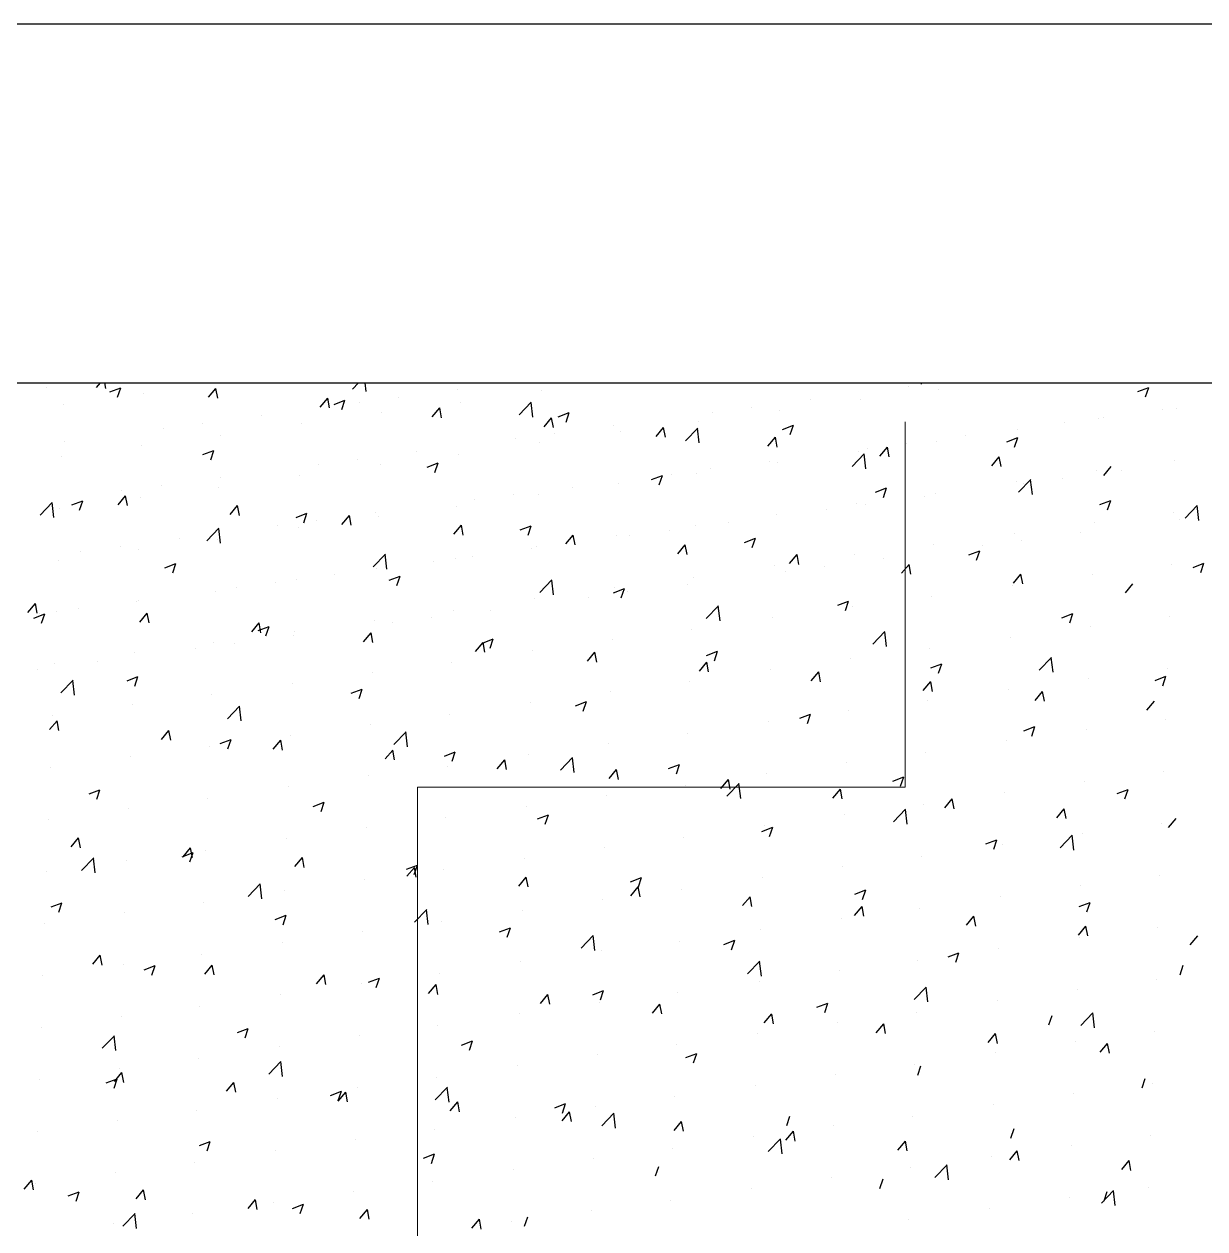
# Model space of a CAD drawing. Header units: millimetres. Extents: x 331487 to 517269, y 198509 to 399936.
# Drawn here: x 418071 to 418828, y 397506 to 398279 of the extents above; entities that cross this region are included whole.
import ezdxf

# ---------------------------------------------------------------- set-up
doc = ezdxf.new("R2010")
doc.units = ezdxf.units.MM
doc.header["$MEASUREMENT"] = 0
doc.layers.add('9th_Column', color=2, linetype='Continuous', lineweight=25)
doc.layers.add('9th_Hatch-4', color=252, linetype='Continuous', lineweight=5)
doc.layers.add('COLUMN', color=6, linetype='Continuous')

msp = doc.modelspace()

# ---------------------------------------------------------------- linework, layer by layer
at = {"layer": '9th_Column'}
for p, q in [((419950.13, 398279.03), (414920.13, 398279.03)), ((415150.13, 398049.03), (419720.13, 398049.03))]:
    msp.add_line(p, q, dxfattribs=at)
at = {"layer": '9th_Hatch-4', "linetype": 'Continuous'}
for p, q in [((418636.16, 397789.61), (418636.16, 398024.03)), ((418323.66, 397789.61), (418636.16, 397789.61)), ((418323.66, 397477.11), (418323.66, 397789.61))]:
    msp.add_line(p, q, dxfattribs=at)
at = {"layer": 'COLUMN', "color": 2, "linetype": 'Continuous'}
for p, q in [((418117.84, 398045.98), (418120.39, 398049.03)), ((418123.81, 398045.45), (418123.15, 398049.03)), ((418198.75, 398048.65), (418198.75, 398048.65)), ((418281.95, 398044.99), (418285.83, 398049.03)), ((418290.76, 398043.53), (418290.12, 398049.03)), ((418646.52, 398048.06), (418646.85, 398049.03)), ((418085.79, 398045.72), (418085.79, 398045.72)), ((418126.39, 398043.19), (418133.39, 398045.88)), ((418131.36, 398039.84), (418133.39, 398045.88)), ((418148.24, 398042.25), (418148.24, 398042.25)), ((418189.56, 398039.71), (418194.38, 398045.45)), ((418195.54, 398039.18), (418194.38, 398045.45)), ((418349.48, 398044.46), (418349.48, 398044.46)), ((418403.26, 398043.8), (418403.26, 398043.8)), ((418638.45, 398046.53), (418638.45, 398046.53)), ((418657.7, 398044.9), (418657.7, 398044.9)), ((418785.27, 398043.41), (418792.27, 398046.1)), ((418790.23, 398040.06), (418792.26, 398046.1)), ((418096.89, 398035.21), (418096.89, 398035.21)), ((418261.29, 398033.43), (418266.11, 398039.18)), ((418267.26, 398032.9), (418266.11, 398039.17)), ((418270.1, 398035.19), (418277.11, 398037.87)), ((418275.07, 398031.83), (418277.1, 398037.87)), ((418286.57, 398036.18), (418286.57, 398036.18)), ((418311.6, 398039.47), (418311.6, 398039.47)), ((418333.01, 398027.16), (418337.84, 398032.9)), ((418338.99, 398026.63), (418337.83, 398032.9)), ((418351.33, 398036.3), (418351.33, 398036.3)), ((418388.68, 398028.44), (418396.47, 398036.56)), ((418397.48, 398026.97), (418396.38, 398036.47)), ((418537.42, 398033.23), (418537.42, 398033.23)), ((418575.29, 398038.21), (418575.29, 398038.21)), ((418607.19, 398038.49), (418607.19, 398038.49)), ((418223.41, 398027.86), (418223.41, 398027.86)), ((418300.82, 398029.9), (418300.82, 398029.9)), ((418404.74, 398020.88), (418409.56, 398026.63)), ((418410.71, 398020.35), (418409.56, 398026.62)), ((418413.82, 398027.18), (418420.82, 398029.86)), ((418418.79, 398023.82), (418420.81, 398029.86)), ((418512.39, 398029.93), (418512.39, 398029.93)), ((418555.84, 398031.45), (418555.84, 398031.45)), ((418759.76, 398026.14), (418759.76, 398026.14)), ((418763.24, 398026.98), (418763.24, 398026.98)), ((418801.11, 398031.96), (418801.11, 398031.96)), ((418810.27, 398032.55), (418810.27, 398032.55)), ((418160.51, 398019.58), (418160.51, 398019.58)), ((418185.54, 398022.88), (418185.54, 398022.88)), ((418249.47, 398022.86), (418249.47, 398022.86)), ((418449.23, 398021.62), (418449.23, 398021.62)), ((418453.39, 398017.55), (418453.39, 398017.55)), ((418476.47, 398014.61), (418481.29, 398020.35)), ((418482.44, 398014.08), (418481.28, 398020.35)), ((418495.4, 398011.89), (418503.19, 398020.01)), ((418504.21, 398010.42), (418503.1, 398019.92)), ((418503.9, 398023.96), (418503.9, 398023.96)), ((418557.53, 398019.17), (418564.53, 398021.86)), ((418562.5, 398015.81), (418564.53, 398021.85)), ((418708.42, 398019.1), (418708.42, 398019.1)), ((418738.2, 398023.68), (418738.2, 398023.68)), ((418097.35, 398011.27), (418097.35, 398011.27)), ((418197.53, 398015.36), (418197.53, 398015.36)), ((418386.32, 398013.33), (418386.32, 398013.33)), ((418402.05, 398010.51), (418402.05, 398010.51)), ((418411.36, 398016.63), (418411.36, 398016.63)), ((418548.19, 398008.33), (418553.01, 398014.08)), ((418554.17, 398007.8), (418553.01, 398014.07)), ((418637.18, 398010.38), (418637.18, 398010.38)), ((418656.48, 398011.61), (418656.48, 398011.61)), ((418675.05, 398015.37), (418675.05, 398015.37)), ((418701.24, 398011.16), (418708.25, 398013.85)), ((418706.21, 398007.8), (418708.24, 398013.85)), ((418095.68, 398001.92), (418095.68, 398001.92)), ((418147.02, 398008.96), (418147.02, 398008.96)), ((418186.08, 398002.93), (418193.08, 398005.62)), ((418191.05, 397999.58), (418193.08, 398005.62)), ((418323.17, 398005.02), (418323.17, 398005.02)), ((418350.11, 398003.01), (418350.11, 398003.01)), ((418602.13, 397995.34), (418609.92, 398003.45)), ((418605.97, 398005.2), (418605.97, 398005.2)), ((418610.93, 397993.87), (418609.83, 398003.37)), ((418612.14, 398007.08), (418612.14, 398007.08)), ((418619.92, 398002.06), (418624.74, 398007.8)), ((418625.89, 398001.53), (418624.74, 398007.8)), ((418260.26, 397996.74), (418260.26, 397996.74)), ((418285.3, 398000.03), (418285.3, 398000.03)), ((418299.6, 397996.61), (418299.6, 397996.61)), ((418329.8, 397994.92), (418336.8, 397997.61)), ((418334.76, 397991.57), (418336.79, 397997.61)), ((418548.99, 397998.77), (418548.99, 397998.77)), ((418554.63, 397998.16), (418554.63, 397998.16)), ((418691.64, 397995.78), (418696.47, 398001.53)), ((418697.62, 397995.25), (418696.46, 398001.52)), ((418763.37, 397989.51), (418768.19, 397995.25)), ((418809.06, 397999.26), (418809.06, 397999.26)), ((418197.11, 397988.42), (418197.11, 397988.42)), ((418248.26, 397989.57), (418248.26, 397989.57)), ((418473.51, 397986.91), (418480.51, 397989.6)), ((418478.48, 397983.56), (418480.51, 397989.6)), ((418486.08, 397990.49), (418486.08, 397990.49)), ((418502.69, 397990.67), (418502.69, 397990.67)), ((418511.11, 397993.78), (418511.11, 397993.78)), ((418708.85, 397978.79), (418716.64, 397986.9)), ((418717.66, 397977.32), (418716.55, 397986.81)), ((418736.93, 397987.54), (418736.93, 397987.54)), ((418758.55, 397992.86), (418758.55, 397992.86)), ((418774.8, 397992.52), (418774.8, 397992.52)), ((418134.2, 397980.14), (418134.2, 397980.14)), ((418159.23, 397983.44), (418159.23, 397983.44)), ((418196.32, 397982.07), (418196.32, 397982.07)), ((418422.93, 397982.17), (418422.93, 397982.17)), ((418452.18, 397984.26), (418452.18, 397984.26)), ((418617.22, 397978.91), (418624.22, 397981.59)), ((418622.19, 397975.55), (418624.22, 397981.59)), ((418707.2, 397985.81), (418707.2, 397985.81)), ((418711.9, 397984.24), (418711.9, 397984.24)), ((418081.76, 397964.13), (418089.55, 397972.25)), ((418090.57, 397962.67), (418089.47, 397972.16)), ((418102.06, 397970.68), (418109.06, 397973.37)), ((418107.03, 397967.32), (418109.06, 397973.37)), ((418131.71, 397970.77), (418136.53, 397976.51)), ((418137.69, 397970.23), (418136.53, 397976.5)), ((418145.81, 397975.67), (418145.81, 397975.67)), ((418360.02, 397973.89), (418360.02, 397973.89)), ((418385.05, 397977.19), (418385.05, 397977.19)), ((418400.83, 397977.22), (418400.83, 397977.22)), ((418604.75, 397971.92), (418604.75, 397971.92)), ((418610.87, 397970.94), (418610.87, 397970.94)), ((418648.74, 397975.93), (418648.74, 397975.93)), ((418655.26, 397978.32), (418655.26, 397978.32)), ((418760.93, 397970.9), (418767.94, 397973.59)), ((418765.9, 397967.54), (418767.93, 397973.58)), ((418094.46, 397968.63), (418094.46, 397968.63)), ((418203.44, 397964.49), (418208.26, 397970.24)), ((418209.41, 397963.96), (418208.26, 397970.23)), ((418245.77, 397962.67), (418252.77, 397965.36)), ((418250.74, 397959.31), (418252.77, 397965.36)), ((418275.16, 397958.21), (418279.98, 397963.96)), ((418281.14, 397957.68), (418279.98, 397963.95)), ((418296.86, 397965.58), (418296.86, 397965.58)), ((418298.38, 397963.32), (418298.38, 397963.32)), ((418348.89, 397969.73), (418348.89, 397969.73)), ((418553.41, 397964.87), (418553.41, 397964.87)), ((418585.84, 397967.64), (418585.84, 397967.64)), ((418807.84, 397965.97), (418807.84, 397965.97)), ((418815.57, 397962.23), (418823.36, 397970.35)), ((418824.38, 397960.77), (418823.28, 397970.26)), ((418188.49, 397947.58), (418196.28, 397955.7)), ((418197.29, 397946.11), (418196.19, 397955.61)), ((418233.96, 397957.3), (418233.96, 397957.3)), ((418247.04, 397956.28), (418247.04, 397956.28)), ((418258.99, 397960.59), (418258.99, 397960.59)), ((418346.89, 397951.94), (418351.71, 397957.69)), ((418352.86, 397951.41), (418351.71, 397957.68)), ((418389.49, 397954.66), (418396.49, 397957.35)), ((418394.46, 397951.31), (418396.48, 397957.35)), ((418501.47, 397957.38), (418501.47, 397957.38)), ((418522.68, 397959.33), (418522.68, 397959.33)), ((418757.33, 397959.57), (418757.33, 397959.57)), ((418811.65, 397961.4), (418811.65, 397961.4)), ((418170.8, 397948.98), (418170.8, 397948.98)), ((418195.1, 397948.78), (418195.1, 397948.78)), ((418418.62, 397945.66), (418423.44, 397951.41)), ((418424.59, 397945.13), (418423.43, 397951.4)), ((418450.96, 397950.97), (418450.96, 397950.97)), ((418459.77, 397951.05), (418459.77, 397951.05)), ((418484.81, 397954.34), (418484.81, 397954.34)), ((418533.2, 397946.65), (418540.2, 397949.34)), ((418538.17, 397943.3), (418540.2, 397949.34)), ((418705.99, 397952.53), (418705.99, 397952.53)), ((418710.62, 397948.09), (418710.62, 397948.09)), ((418748.5, 397953.08), (418748.5, 397953.08)), ((418107.89, 397940.7), (418107.89, 397940.7)), ((418132.93, 397944), (418132.93, 397944)), ((418144.59, 397942.38), (418144.59, 397942.38)), ((418396.62, 397942.73), (418396.62, 397942.73)), ((418399.62, 397943.93), (418399.62, 397943.93)), ((418490.34, 397939.39), (418495.16, 397945.13)), ((418496.32, 397938.86), (418495.16, 397945.13)), ((418654.05, 397945.03), (418654.05, 397945.03)), ((418676.91, 397938.64), (418683.91, 397941.33)), ((418681.88, 397935.29), (418683.91, 397941.33)), ((418685.59, 397944.8), (418685.59, 397944.8)), ((418093.25, 397935.34), (418093.25, 397935.34)), ((418161.75, 397930.42), (418168.75, 397933.11)), ((418166.72, 397927.06), (418168.75, 397933.1)), ((418295.21, 397931.03), (418303, 397939.15)), ((418304.02, 397929.56), (418302.91, 397939.06)), ((418333.71, 397934.45), (418333.71, 397934.45)), ((418347.68, 397936.44), (418347.68, 397936.44)), ((418358.75, 397937.75), (418358.75, 397937.75)), ((418562.07, 397933.11), (418566.89, 397938.86)), ((418568.04, 397932.58), (418566.89, 397938.85)), ((418603.54, 397938.63), (418603.54, 397938.63)), ((418622.44, 397936.48), (418622.44, 397936.48)), ((418633.79, 397926.84), (418638.61, 397932.58)), ((418639.77, 397926.31), (418638.61, 397932.58)), ((418806.63, 397932.68), (418806.63, 397932.68)), ((418820.62, 397930.64), (418827.63, 397933.32)), ((418825.59, 397927.28), (418827.62, 397933.32)), ((418270.56, 397926.14), (418270.56, 397926.14)), ((418297.17, 397930.03), (418297.17, 397930.03)), ((418305.46, 397922.41), (418312.47, 397925.1)), ((418310.43, 397919.05), (418312.46, 397925.1)), ((418552.19, 397931.58), (418552.19, 397931.58)), ((418559.53, 397928.2), (418559.53, 397928.2)), ((418584.56, 397931.5), (418584.56, 397931.5)), ((418705.52, 397920.56), (418710.34, 397926.31)), ((418711.49, 397920.03), (418710.34, 397926.3)), ((418756.11, 397926.28), (418756.11, 397926.28)), ((418207.65, 397917.85), (418207.65, 397917.85)), ((418232.68, 397921.15), (418232.68, 397921.15)), ((418245.82, 397922.99), (418245.82, 397922.99)), ((418401.94, 397914.48), (418409.72, 397922.59)), ((418410.74, 397913.01), (418409.64, 397922.51)), ((418449.18, 397914.4), (418456.18, 397917.09)), ((418449.74, 397917.69), (418449.74, 397917.69)), ((418454.15, 397911.04), (418456.17, 397917.09)), ((418496.37, 397919.89), (418496.37, 397919.89)), ((418500.26, 397924.09), (418500.26, 397924.09)), ((418704.77, 397919.24), (418704.77, 397919.24)), ((418777.25, 397914.29), (418782.07, 397920.03)), ((418144.49, 397909.54), (418144.49, 397909.54)), ((418193.89, 397915.5), (418193.89, 397915.5)), ((418398.4, 397910.64), (418398.4, 397910.64)), ((418433.47, 397911.61), (418433.47, 397911.61)), ((418458.5, 397914.9), (418458.5, 397914.9)), ((418652.83, 397911.74), (418652.83, 397911.74)), ((418073.86, 397901.82), (418078.68, 397907.57)), ((418079.83, 397901.29), (418078.68, 397907.56)), ((418092.03, 397902.05), (418092.03, 397902.05)), ((418106.62, 397904.55), (418106.62, 397904.55)), ((418143.37, 397909.09), (418143.37, 397909.09)), ((418346.46, 397903.15), (418346.46, 397903.15)), ((418370.31, 397903.29), (418370.31, 397903.29)), ((418508.66, 397897.93), (418516.45, 397906.04)), ((418517.47, 397896.46), (418516.36, 397905.95)), ((418592.89, 397906.39), (418599.89, 397909.08)), ((418597.86, 397903.03), (418599.89, 397909.08)), ((418602.32, 397905.34), (418602.32, 397905.34)), ((418077.73, 397898.16), (418084.73, 397900.85)), ((418081.59, 397901.26), (418081.59, 397901.26)), ((418082.7, 397894.81), (418084.73, 397900.85)), ((418145.59, 397895.55), (418150.41, 397901.29)), ((418151.56, 397895.02), (418150.4, 397901.28)), ((418217.31, 397889.27), (418222.13, 397895.02)), ((418223.29, 397888.74), (418222.13, 397895.01)), ((418295.95, 397896.74), (418295.95, 397896.74)), ((418307.4, 397895.01), (418307.4, 397895.01)), ((418332.44, 397898.31), (418332.44, 397898.31)), ((418550.98, 397898.3), (418550.98, 397898.3)), ((418736.6, 397898.38), (418743.6, 397901.07)), ((418741.57, 397895.03), (418743.6, 397901.07)), ((418805.41, 397899.39), (418805.41, 397899.39)), ((418221.44, 397890.16), (418228.44, 397892.84)), ((418226.41, 397886.8), (418228.44, 397892.84)), ((418244.25, 397886.7), (418244.25, 397886.7)), ((418244.61, 397889.7), (418244.61, 397889.7)), ((418289.04, 397883), (418293.86, 397888.74)), ((418295.01, 397882.47), (418293.86, 397888.73)), ((418499.04, 397890.8), (418499.04, 397890.8)), ((418615.38, 397881.37), (418623.17, 397889.49)), ((418624.19, 397879.91), (418623.09, 397889.4)), ((418703.55, 397885.95), (418703.55, 397885.95)), ((418754.9, 397892.99), (418754.9, 397892.99)), ((418181.34, 397878.41), (418181.34, 397878.41)), ((418192.67, 397882.21), (418192.67, 397882.21)), ((418206.38, 397881.71), (418206.38, 397881.71)), ((418360.76, 397876.72), (418365.59, 397882.47)), ((418365.15, 397882.15), (418372.16, 397884.83)), ((418366.74, 397876.19), (418365.58, 397882.46)), ((418370.12, 397878.79), (418372.15, 397884.83)), ((418448.53, 397884.4), (418448.53, 397884.4)), ((418651.62, 397878.45), (418651.62, 397878.45)), ((418142.16, 397875.8), (418142.16, 397875.8)), ((418397.18, 397877.35), (418397.18, 397877.35)), ((418432.49, 397870.45), (418437.31, 397876.19)), ((418438.46, 397869.91), (418437.31, 397876.18)), ((418508.87, 397874.14), (418515.87, 397876.83)), ((418513.84, 397870.78), (418515.86, 397876.82)), ((418601.11, 397872.05), (418601.11, 397872.05)), ((418722.11, 397864.82), (418729.9, 397872.94)), ((418730.91, 397863.35), (418729.81, 397872.85)), ((418080.31, 397865.11), (418080.31, 397865.11)), ((418090.81, 397868.76), (418090.81, 397868.76)), ((418118.19, 397870.1), (418118.19, 397870.1)), ((418294.74, 397863.46), (418294.74, 397863.46)), ((418345.25, 397869.86), (418345.25, 397869.86)), ((418504.22, 397864.17), (418509.04, 397869.92)), ((418510.19, 397863.64), (418509.03, 397869.91)), ((418549.76, 397865.01), (418549.76, 397865.01)), ((418575.94, 397857.89), (418580.76, 397863.64)), ((418581.92, 397857.36), (418580.76, 397863.63)), ((418652.58, 397866.13), (418659.58, 397868.82)), ((418657.55, 397862.77), (418659.58, 397868.82)), ((418804.19, 397866.1), (418804.19, 397866.1)), ((418095.02, 397850.17), (418102.81, 397858.29)), ((418103.83, 397848.7), (418102.72, 397858.2)), ((418137.42, 397857.9), (418144.42, 397860.59)), ((418142.39, 397854.55), (418144.42, 397860.59)), ((418243.39, 397856.41), (418243.39, 397856.41)), ((418497.82, 397857.51), (418497.82, 397857.51)), ((418647.67, 397851.62), (418652.49, 397857.37)), ((418653.64, 397851.09), (418652.49, 397857.36)), ((418753.68, 397859.7), (418753.68, 397859.7)), ((418796.29, 397858.12), (418803.29, 397860.81)), ((418801.26, 397854.76), (418803.29, 397860.81)), ((418191.45, 397848.92), (418191.45, 397848.92)), ((418281.13, 397849.89), (418288.13, 397852.58)), ((418286.1, 397846.54), (418288.13, 397852.58)), ((418447.31, 397851.11), (418447.31, 397851.11)), ((418702.34, 397852.66), (418702.34, 397852.66)), ((418719.39, 397845.34), (418724.22, 397851.09)), ((418725.37, 397844.81), (418724.21, 397851.08)), ((418140.94, 397842.51), (418140.94, 397842.51)), ((418201.75, 397833.62), (418209.53, 397841.74)), ((418210.55, 397832.15), (418209.45, 397841.65)), ((418395.97, 397844.07), (418395.97, 397844.07)), ((418424.84, 397841.88), (418431.85, 397844.57)), ((418429.81, 397838.53), (418431.84, 397844.57)), ((418650.4, 397845.16), (418650.4, 397845.16)), ((418791.12, 397839.07), (418795.94, 397844.81)), ((418087.74, 397826.6), (418092.56, 397832.35)), ((418089.6, 397835.47), (418089.6, 397835.47)), ((418093.71, 397826.07), (418092.55, 397832.34)), ((418344.03, 397836.57), (418344.03, 397836.57)), ((418568.56, 397833.88), (418575.56, 397836.56)), ((418573.53, 397830.52), (418575.55, 397836.56)), ((418599.89, 397838.76), (418599.89, 397838.76)), ((418802.98, 397832.81), (418802.98, 397832.81)), ((418159.46, 397820.33), (418164.28, 397826.07)), ((418165.44, 397819.8), (418164.28, 397826.06)), ((418293.52, 397830.17), (418293.52, 397830.17)), ((418308.47, 397817.07), (418316.26, 397825.18)), ((418317.28, 397815.6), (418316.17, 397825.09)), ((418496.61, 397824.22), (418496.61, 397824.22)), ((418548.55, 397831.72), (418548.55, 397831.72)), ((418712.27, 397825.87), (418719.27, 397828.56)), ((418717.24, 397822.51), (418719.27, 397828.55)), ((418752.47, 397826.41), (418752.47, 397826.41)), ((418197.11, 397817.64), (418204.11, 397820.33)), ((418202.08, 397814.28), (418204.11, 397820.33)), ((418231.19, 397814.05), (418236.01, 397819.8)), ((418237.16, 397813.52), (418236.01, 397819.79)), ((418242.18, 397823.12), (418242.18, 397823.12)), ((418446.1, 397817.82), (418446.1, 397817.82)), ((418701.12, 397819.37), (418701.12, 397819.37)), ((418139.73, 397809.23), (418139.73, 397809.23)), ((418190.24, 397815.63), (418190.24, 397815.63)), ((418302.91, 397807.78), (418307.73, 397813.52)), ((418308.89, 397807.25), (418307.73, 397813.51)), ((418340.82, 397809.63), (418347.82, 397812.32)), ((418345.79, 397806.28), (418347.82, 397812.32)), ((418394.75, 397810.78), (418394.75, 397810.78)), ((418649.18, 397811.87), (418649.18, 397811.87)), ((418088.38, 397802.18), (418088.38, 397802.18)), ((418342.81, 397803.28), (418342.81, 397803.28)), ((418374.64, 397801.5), (418379.46, 397807.25)), ((418380.61, 397800.97), (418379.46, 397807.24)), ((418415.19, 397800.51), (418422.98, 397808.63)), ((418424, 397799.05), (418422.9, 397808.54)), ((418446.37, 397795.23), (418451.19, 397800.97)), ((418452.34, 397794.7), (418451.18, 397800.96)), ((418484.54, 397801.62), (418491.54, 397804.31)), ((418489.51, 397798.27), (418491.53, 397804.31)), ((418598.67, 397805.47), (418598.67, 397805.47)), ((418292.3, 397796.88), (418292.3, 397796.88)), ((418518.09, 397788.95), (418522.91, 397794.7)), ((418524.07, 397788.42), (418522.91, 397794.69)), ((418547.33, 397798.43), (418547.33, 397798.43)), ((418628.25, 397793.61), (418635.25, 397796.3)), ((418633.22, 397790.26), (418635.25, 397796.3)), ((418801.76, 397799.52), (418801.76, 397799.52)), ((418113.09, 397785.39), (418120.09, 397788.08)), ((418118.06, 397782.03), (418120.08, 397788.07)), ((418240.96, 397789.84), (418240.96, 397789.84)), ((418495.39, 397790.93), (418495.39, 397790.93)), ((418521.92, 397783.96), (418529.71, 397792.08)), ((418530.72, 397782.49), (418529.62, 397791.99)), ((418589.82, 397782.68), (418594.64, 397788.42)), ((418595.79, 397782.15), (418594.64, 397788.41)), ((418699.91, 397786.08), (418699.91, 397786.08)), ((418751.25, 397793.12), (418751.25, 397793.12)), ((418771.96, 397785.61), (418778.96, 397788.29)), ((418776.93, 397782.25), (418778.96, 397788.29)), ((418189.02, 397782.34), (418189.02, 397782.34)), ((418256.8, 397777.38), (418263.8, 397780.07)), ((418261.77, 397774.02), (418263.8, 397780.06)), ((418444.88, 397784.53), (418444.88, 397784.53)), ((418647.97, 397778.58), (418647.97, 397778.58)), ((418661.54, 397776.4), (418666.36, 397782.15)), ((418667.52, 397775.87), (418666.36, 397782.14)), ((418138.51, 397775.94), (418138.51, 397775.94)), ((418393.54, 397777.49), (418393.54, 397777.49)), ((418400.51, 397769.37), (418407.52, 397772.06)), ((418405.48, 397766.01), (418407.51, 397772.06)), ((418597.46, 397772.18), (418597.46, 397772.18)), ((418628.64, 397767.41), (418636.43, 397775.53)), ((418637.45, 397765.94), (418636.34, 397775.44)), ((418733.27, 397770.13), (418738.09, 397775.87)), ((418739.24, 397769.59), (418738.09, 397775.86)), ((418087.17, 397768.89), (418087.17, 397768.89)), ((418291.09, 397763.59), (418291.09, 397763.59)), ((418341.6, 397769.99), (418341.6, 397769.99)), ((418544.23, 397761.36), (418551.23, 397764.05)), ((418546.11, 397765.14), (418546.11, 397765.14)), ((418549.2, 397758), (418551.22, 397764.05)), ((418800.55, 397766.23), (418800.55, 397766.23)), ((418805, 397763.85), (418809.82, 397769.6)), ((418101.61, 397751.38), (418106.43, 397757.13)), ((418107.58, 397750.85), (418106.43, 397757.12)), ((418239.74, 397756.55), (418239.74, 397756.55)), ((418494.18, 397757.64), (418494.18, 397757.64)), ((418687.94, 397753.35), (418694.94, 397756.04)), ((418692.91, 397750), (418694.94, 397756.04)), ((418735.37, 397750.86), (418743.16, 397758.98)), ((418744.17, 397749.39), (418743.07, 397758.89)), ((418750.03, 397759.83), (418750.03, 397759.83)), ((418172.78, 397745.13), (418179.78, 397747.81)), ((418173.34, 397745.11), (418178.16, 397750.85)), ((418177.75, 397741.77), (418179.78, 397747.81)), ((418179.31, 397744.58), (418178.15, 397750.85)), ((418187.81, 397749.05), (418187.81, 397749.05)), ((418443.66, 397751.24), (418443.66, 397751.24)), ((418698.69, 397752.79), (418698.69, 397752.79)), ((418108.28, 397736.21), (418116.07, 397744.32)), ((418117.09, 397734.74), (418115.98, 397744.23)), ((418137.29, 397742.65), (418137.29, 397742.65)), ((418245.06, 397738.83), (418249.88, 397744.58)), ((418251.04, 397738.3), (418249.88, 397744.57)), ((418316.49, 397737.12), (418323.49, 397739.8)), ((418321.46, 397733.76), (418323.49, 397739.8)), ((418392.32, 397744.2), (418392.32, 397744.2)), ((418646.75, 397745.29), (418646.75, 397745.29)), ((418085.95, 397735.61), (418085.95, 397735.61)), ((418316.79, 397732.56), (418321.61, 397738.3)), ((418322.76, 397732.03), (418321.61, 397738.29)), ((418340.38, 397736.7), (418340.38, 397736.7)), ((418388.52, 397726.28), (418393.34, 397732.03)), ((418394.49, 397725.75), (418393.33, 397732.02)), ((418460.2, 397729.11), (418467.21, 397731.8)), ((418465.17, 397725.75), (418467.2, 397731.79)), ((418544.9, 397731.85), (418544.9, 397731.85)), ((418596.24, 397738.89), (418596.24, 397738.89)), ((418799.33, 397732.94), (418799.33, 397732.94)), ((418215, 397719.65), (418222.79, 397727.77)), ((418223.81, 397718.19), (418222.71, 397727.68)), ((418289.87, 397730.3), (418289.87, 397730.3)), ((418460.24, 397720.01), (418465.06, 397725.75)), ((418466.21, 397719.48), (418465.06, 397725.74)), ((418492.96, 397724.35), (418492.96, 397724.35)), ((418603.92, 397721.1), (418610.92, 397723.79)), ((418608.89, 397717.74), (418610.91, 397723.79)), ((418748.82, 397726.54), (418748.82, 397726.54)), ((418238.53, 397723.26), (418238.53, 397723.26)), ((418442.45, 397717.95), (418442.45, 397717.95)), ((418531.97, 397713.73), (418536.79, 397719.48)), ((418537.94, 397713.2), (418536.78, 397719.47)), ((418697.48, 397719.5), (418697.48, 397719.5)), ((418088.76, 397712.87), (418095.76, 397715.56)), ((418093.73, 397709.52), (418095.75, 397715.56)), ((418136.08, 397709.36), (418136.08, 397709.36)), ((418186.59, 397715.76), (418186.59, 397715.76)), ((418321.73, 397703.1), (418329.52, 397711.22)), ((418330.53, 397701.63), (418329.43, 397711.13)), ((418391.1, 397710.91), (418391.1, 397710.91)), ((418603.69, 397707.46), (418608.51, 397713.2)), ((418609.67, 397706.93), (418608.51, 397713.19)), ((418645.54, 397712), (418645.54, 397712)), ((418747.63, 397713.09), (418754.63, 397715.78)), ((418752.6, 397709.73), (418754.63, 397715.78)), ((418084.73, 397702.32), (418084.73, 397702.32)), ((418232.47, 397704.86), (418239.47, 397707.55)), ((418237.44, 397701.51), (418239.47, 397707.55)), ((418339.17, 397703.41), (418339.17, 397703.41)), ((418595.03, 397705.6), (418595.03, 397705.6)), ((418675.42, 397701.18), (418680.24, 397706.93)), ((418681.39, 397700.65), (418680.24, 397706.92)), ((418747.15, 397694.91), (418751.97, 397700.65)), ((418753.12, 397694.38), (418751.96, 397700.64)), ((418288.66, 397697.01), (418288.66, 397697.01)), ((418376.18, 397696.85), (418383.18, 397699.54)), ((418381.15, 397693.5), (418383.18, 397699.54)), ((418428.45, 397686.55), (418436.24, 397694.67)), ((418437.26, 397685.08), (418436.15, 397694.58)), ((418543.68, 397698.56), (418543.68, 397698.56)), ((418747.6, 397693.25), (418747.6, 397693.25)), ((418798.11, 397699.65), (418798.11, 397699.65)), ((418818.87, 397688.63), (418823.69, 397694.38)), ((418237.31, 397689.97), (418237.31, 397689.97)), ((418491.74, 397691.06), (418491.74, 397691.06)), ((418519.89, 397688.85), (418526.9, 397691.53)), ((418524.86, 397685.49), (418526.89, 397691.53)), ((418696.26, 397686.21), (418696.26, 397686.21)), ((418115.49, 397676.16), (418120.31, 397681.91)), ((418121.46, 397675.63), (418120.3, 397681.9)), ((418185.37, 397682.47), (418185.37, 397682.47)), ((418389.89, 397677.62), (418389.89, 397677.62)), ((418441.23, 397684.66), (418441.23, 397684.66)), ((418535.18, 397670), (418542.96, 397678.12)), ((418543.98, 397668.53), (418542.88, 397678.03)), ((418644.32, 397678.71), (418644.32, 397678.71)), ((418663.61, 397680.84), (418670.61, 397683.53)), ((418668.58, 397677.48), (418670.6, 397683.52)), ((418134.86, 397676.07), (418134.86, 397676.07)), ((418148.45, 397672.61), (418155.45, 397675.3)), ((418153.42, 397669.25), (418155.44, 397675.3)), ((418187.21, 397669.89), (418192.03, 397675.63)), ((418193.19, 397669.36), (418192.03, 397675.63)), ((418337.95, 397670.12), (418337.95, 397670.12)), ((418593.81, 397672.31), (418593.81, 397672.31)), ((418812.29, 397669.47), (418814.32, 397675.51)), ((418083.52, 397669.03), (418083.52, 397669.03)), ((418258.94, 397663.61), (418263.76, 397669.36)), ((418264.91, 397663.08), (418263.76, 397669.35)), ((418287.44, 397663.72), (418287.44, 397663.72)), ((418292.16, 397664.6), (418299.16, 397667.29)), ((418297.13, 397661.25), (418299.16, 397667.29)), ((418330.66, 397657.34), (418335.49, 397663.08)), ((418336.64, 397656.81), (418335.48, 397663.08)), ((418542.47, 397665.27), (418542.47, 397665.27)), ((418796.9, 397666.36), (418796.9, 397666.36)), ((418236.1, 397656.68), (418236.1, 397656.68)), ((418402.39, 397651.06), (418407.21, 397656.81)), ((418408.36, 397650.53), (418407.21, 397656.8)), ((418435.87, 397656.59), (418442.87, 397659.28)), ((418440.84, 397653.24), (418442.87, 397659.28)), ((418490.53, 397657.77), (418490.53, 397657.77)), ((418641.9, 397653.45), (418649.69, 397661.56)), ((418650.71, 397651.98), (418649.6, 397661.47)), ((418746.39, 397659.96), (418746.39, 397659.96)), ((418184.16, 397649.18), (418184.16, 397649.18)), ((418440.02, 397651.37), (418440.02, 397651.37)), ((418474.12, 397644.79), (418478.94, 397650.53)), ((418480.09, 397644.26), (418478.93, 397650.53)), ((418579.59, 397648.58), (418586.59, 397651.27)), ((418584.55, 397645.23), (418586.58, 397651.27)), ((418695.04, 397652.92), (418695.04, 397652.92)), ((418133.65, 397642.78), (418133.65, 397642.78)), ((418388.67, 397644.33), (418388.67, 397644.33)), ((418545.84, 397638.51), (418550.66, 397644.26)), ((418551.82, 397637.98), (418550.66, 397644.25)), ((418592.59, 397639.02), (418592.59, 397639.02)), ((418643.1, 397645.42), (418643.1, 397645.42)), ((418728.27, 397637.22), (418730.3, 397643.26)), ((418748.62, 397636.89), (418756.41, 397645.01)), ((418757.43, 397635.43), (418756.33, 397644.92)), ((418082.3, 397635.74), (418082.3, 397635.74)), ((418208.14, 397632.35), (418215.14, 397635.04)), ((418213.11, 397628.99), (418215.13, 397635.03)), ((418336.73, 397636.83), (418336.73, 397636.83)), ((418541.25, 397631.98), (418541.25, 397631.98)), ((418617.57, 397632.24), (418622.39, 397637.98)), ((418623.54, 397631.71), (418622.39, 397637.97)), ((418689.29, 397625.96), (418694.12, 397631.71)), ((418695.27, 397625.43), (418694.11, 397631.7)), ((418795.68, 397633.07), (418795.68, 397633.07)), ((418121.54, 397622.24), (418129.33, 397630.36)), ((418130.34, 397620.77), (418129.24, 397630.27)), ((418234.88, 397623.39), (418234.88, 397623.39)), ((418286.22, 397630.43), (418286.22, 397630.43)), ((418351.85, 397624.34), (418358.85, 397627.03)), ((418356.82, 397620.98), (418358.85, 397627.03)), ((418489.31, 397624.48), (418489.31, 397624.48)), ((418745.17, 397626.67), (418745.17, 397626.67)), ((418761.02, 397619.69), (418765.84, 397625.43)), ((418766.99, 397619.16), (418765.84, 397625.42)), ((418182.94, 397615.89), (418182.94, 397615.89)), ((418438.8, 397618.08), (418438.8, 397618.08)), ((418495.56, 397616.33), (418502.57, 397619.02)), ((418500.53, 397612.97), (418502.56, 397619.02)), ((418693.83, 397619.63), (418693.83, 397619.63)), ((418132.43, 397609.49), (418132.43, 397609.49)), ((418228.26, 397605.69), (418236.05, 397613.81)), ((418237.07, 397604.22), (418235.96, 397613.72)), ((418387.46, 397611.04), (418387.46, 397611.04)), ((418641.89, 397612.13), (418641.89, 397612.13)), ((418644.25, 397604.97), (418646.27, 397611.01)), ((418081.09, 397602.45), (418081.09, 397602.45)), ((418124.12, 397600.1), (418131.12, 397602.78)), ((418129.08, 397596.74), (418131.11, 397602.78)), ((418129.36, 397600.94), (418134.18, 397606.69)), ((418135.34, 397600.41), (418134.18, 397606.68)), ((418201.09, 397594.67), (418205.91, 397600.41)), ((418207.06, 397594.14), (418205.9, 397600.41)), ((418335.52, 397603.54), (418335.52, 397603.54)), ((418591.38, 397605.73), (418591.38, 397605.73)), ((418787.96, 397596.96), (418789.99, 397603)), ((418267.83, 397592.09), (418274.83, 397594.77)), ((418272.8, 397588.73), (418274.83, 397594.77)), ((418272.81, 397588.39), (418277.63, 397594.14)), ((418278.79, 397587.86), (418277.63, 397594.13)), ((418285.01, 397597.14), (418285.01, 397597.14)), ((418334.99, 397589.14), (418342.77, 397597.26)), ((418343.79, 397587.67), (418342.69, 397597.17)), ((418540.03, 397598.69), (418540.03, 397598.69)), ((418743.95, 397593.38), (418743.95, 397593.38)), ((418794.47, 397599.78), (418794.47, 397599.78)), ((418233.66, 397590.1), (418233.66, 397590.1)), ((418344.54, 397582.12), (418349.36, 397587.86)), ((418350.51, 397581.59), (418349.36, 397587.86)), ((418411.54, 397584.08), (418418.54, 397586.77)), ((418416.51, 397580.72), (418418.54, 397586.76)), ((418437.58, 397584.79), (418437.58, 397584.79)), ((418488.1, 397591.19), (418488.1, 397591.19)), ((418692.61, 397586.34), (418692.61, 397586.34)), ((418181.73, 397582.6), (418181.73, 397582.6)), ((418386.24, 397577.75), (418386.24, 397577.75)), ((418416.27, 397575.84), (418421.09, 397581.59)), ((418422.24, 397575.31), (418421.08, 397581.58)), ((418441.71, 397572.59), (418449.5, 397580.7)), ((418450.52, 397571.12), (418449.41, 397580.61)), ((418560.22, 397572.71), (418562.25, 397578.76)), ((418640.67, 397578.84), (418640.67, 397578.84)), ((418131.21, 397576.2), (418131.21, 397576.2)), ((418334.3, 397570.25), (418334.3, 397570.25)), ((418487.99, 397569.57), (418492.81, 397575.31)), ((418493.97, 397569.04), (418492.81, 397575.31)), ((418590.16, 397572.44), (418590.16, 397572.44)), ((418703.94, 397564.7), (418705.96, 397570.75)), ((418079.87, 397569.16), (418079.87, 397569.16)), ((418183.81, 397559.83), (418190.81, 397562.52)), ((418188.78, 397556.48), (418190.8, 397562.52)), ((418283.79, 397563.85), (418283.79, 397563.85)), ((418538.82, 397565.4), (418538.82, 397565.4)), ((418548.43, 397556.03), (418556.22, 397564.15)), ((418557.24, 397554.57), (418556.14, 397564.06)), ((418559.72, 397563.29), (418564.54, 397569.04)), ((418565.69, 397562.76), (418564.53, 397569.03)), ((418631.44, 397557.02), (418636.26, 397562.76)), ((418637.42, 397556.49), (418636.26, 397562.76)), ((418793.25, 397566.5), (418793.25, 397566.5)), ((418232.45, 397556.81), (418232.45, 397556.81)), ((418327.52, 397551.82), (418334.52, 397554.51)), ((418332.49, 397548.47), (418334.52, 397554.51)), ((418486.88, 397557.9), (418486.88, 397557.9)), ((418703.17, 397550.74), (418707.99, 397556.49)), ((418709.14, 397550.21), (418707.99, 397556.48)), ((418742.74, 397560.09), (418742.74, 397560.09)), ((418180.51, 397549.31), (418180.51, 397549.31)), ((418436.37, 397551.5), (418436.37, 397551.5)), ((418476.2, 397540.46), (418478.23, 397546.5)), ((418655.16, 397539.48), (418662.95, 397547.6)), ((418663.96, 397538.01), (418662.86, 397547.51)), ((418691.4, 397553.05), (418691.4, 397553.05)), ((418774.9, 397544.47), (418779.72, 397550.21)), ((418780.87, 397543.94), (418779.71, 397550.21)), ((418130, 397542.91), (418130, 397542.91)), ((418385.03, 397544.46), (418385.03, 397544.46)), ((418588.95, 397539.15), (418588.95, 397539.15)), ((418619.91, 397532.45), (418621.94, 397538.49)), ((418639.46, 397545.55), (418639.46, 397545.55)), ((418071.51, 397532), (418076.33, 397537.75)), ((418077.48, 397531.47), (418076.33, 397537.74)), ((418078.65, 397535.87), (418078.65, 397535.87)), ((418143.24, 397525.73), (418148.06, 397531.47)), ((418149.21, 397525.19), (418148.05, 397531.46)), ((418282.58, 397530.56), (418282.58, 397530.56)), ((418333.09, 397536.96), (418333.09, 397536.96)), ((418537.6, 397532.11), (418537.6, 397532.11)), ((418761.88, 397522.93), (418769.67, 397531.05)), ((418770.69, 397521.46), (418769.58, 397530.96)), ((418792.03, 397533.21), (418792.03, 397533.21)), ((418099.78, 397527.58), (418106.79, 397530.27)), ((418104.75, 397524.22), (418106.78, 397530.27)), ((418214.96, 397519.45), (418219.78, 397525.2)), ((418220.94, 397518.92), (418219.78, 397525.19)), ((418231.23, 397523.52), (418231.23, 397523.52)), ((418485.66, 397524.61), (418485.66, 397524.61)), ((418741.52, 397526.8), (418741.52, 397526.8)), ((418763.63, 397524.44), (418765.65, 397530.48)), ((418134.8, 397508.28), (418142.58, 397516.4)), ((418143.6, 397506.81), (418142.5, 397516.31)), ((418179.29, 397516.02), (418179.29, 397516.02)), ((418243.5, 397519.57), (418250.5, 397522.26)), ((418248.47, 397516.22), (418250.49, 397522.26)), ((418286.69, 397513.17), (418291.51, 397518.92)), ((418292.66, 397512.64), (418291.51, 397518.91)), ((418435.15, 397518.21), (418435.15, 397518.21)), ((418690.18, 397519.76), (418690.18, 397519.76)), ((418128.78, 397509.62), (418128.78, 397509.62)), ((418358.41, 397506.9), (418363.24, 397512.65)), ((418364.39, 397506.37), (418363.23, 397512.64)), ((418383.81, 397511.17), (418383.81, 397511.17)), ((418392.18, 397508.21), (418394.21, 397514.25)), ((418638.24, 397512.27), (418638.24, 397512.27))]:
    msp.add_line(p, q, dxfattribs=at)

doc.saveas('drawing.dxf')
